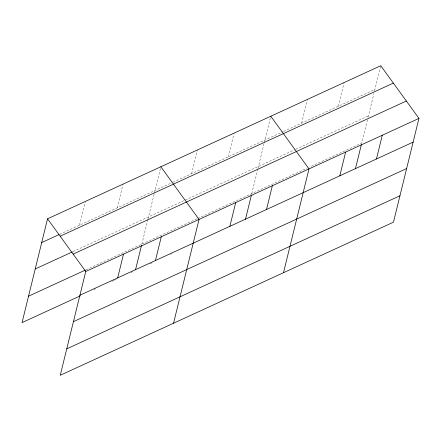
<?xml version="1.0" encoding="UTF-8"?>
<svg xmlns="http://www.w3.org/2000/svg" width="441" height="441" viewBox="0 0 441 441"><rect width="100%" height="100%" fill="white"/><g stroke="black" fill="none" stroke-linecap="round" stroke-linejoin="round"><path stroke-width="0.33" stroke-dasharray="2.21 1.65" d="M79.474 225.208L85.306 201.465M117.234 207.854L123.067 184.118M141.826 244.138L147.856 219.574M148.022 218.912L154.19 193.808M154.35 193.147L160.667 167.426M191.653 173.666L197.48 149.929M228.306 156.825L234.132 133.088M251.783 193.616L257.814 169.057M257.979 168.39L264.142 143.286M264.308 142.625L270.785 116.248M301.605 123.144L307.438 99.407M338.258 106.303L344.09 82.566M367.447 119.864L361.736 143.093L309.554 167.073M368.097 117.207L373.94 93.426M374.585 90.785L380.743 65.726M59.662 234.309L172.392 182.513M173.015 182.227L282.973 131.71M283.591 131.424L374.911 89.462M72.986 251.624L295.117 149.56M295.74 149.273L368.422 115.878M86.111 269.738L197.116 218.736M197.733 218.449L307.068 168.214M93.861 289.61L96.954 288.188M111.816 281.364L113.673 280.509M114.291 280.222L117.383 278.8M131.005 272.544L134.097 271.121M150.249 263.701L153.352 262.274M170.75 254.281L171.99 253.713"/><path stroke-width="0.66" d="M47.54 218.819L85.752 271.491L60.257 375.274L393.46 222.181L418.95 118.397L380.743 65.726L47.54 218.819L22.05 322.603L80.24 295.867M117.681 277.88L123.513 254.137M135.503 269.892L141.5 245.455M155.447 260.526L161.274 236.789M173.545 323.225L199.04 219.436L160.833 166.764M229.86 226.338L235.692 202.595M245.455 219.37L251.458 194.939M266.513 209.497L272.34 185.755M283.502 272.703L308.992 168.914L270.785 116.248M339.813 175.816L345.645 152.079M355.413 168.848L361.416 144.416M376.465 158.975L382.297 135.238M41.713 242.556L59.044 234.595M60.152 236.2L393.35 83.106M35.225 268.971L72.368 251.905M73.14 254.11L406.343 101.017M28.538 296.187L85.493 270.019M85.752 271.491L418.95 118.397M79.92 295.227L413.118 142.134M73.432 321.643L406.63 168.55M66.745 348.859L399.948 195.765"/></g></svg>
